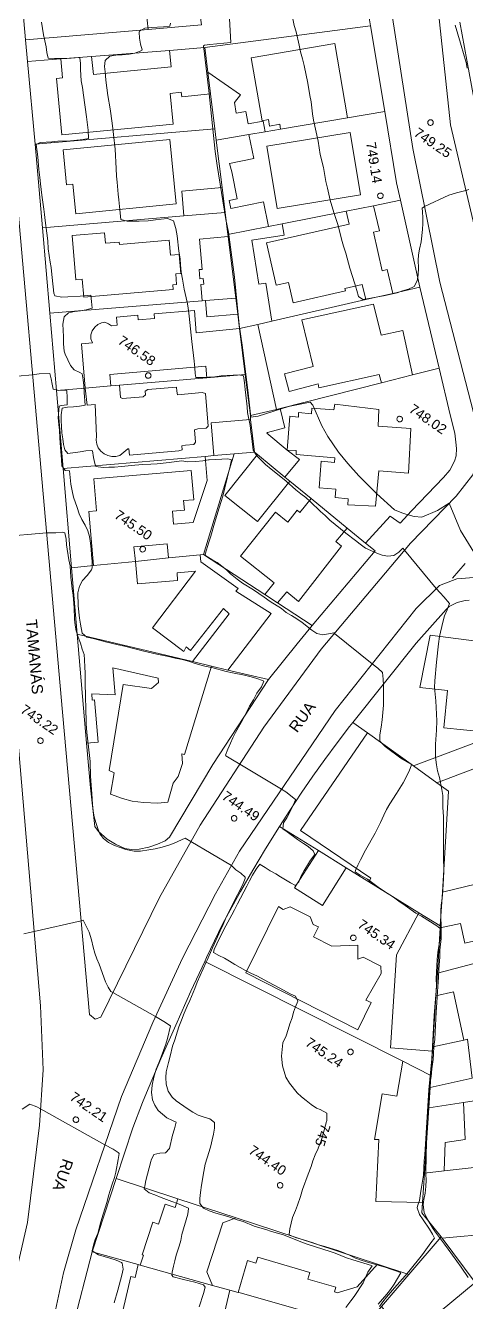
# Model space of a CAD drawing. Header units: metres. Extents: x 322294 to 7190115, y 7390841 to 10157759.
# Drawn here: x 323466.7 to 323545.8, y 7393904.2 to 7394133.5 of the extents above; entities that cross this region are included whole.
import ezdxf
from ezdxf.enums import TextEntityAlignment as Align

# ---------------------------------------------------------------- set-up
doc = ezdxf.new("R2010")
doc.units = ezdxf.units.M
doc.layers.get('0').update_dxf_attribs({"lineweight": 18})
for name, color, linetype, lineweight in [('100_SIST_VIARIO_MEIO_FIO', 1, 'Continuous', 18), ('108_SEP_FIS_CANT_CENT_ILHA', 7, 'Continuous', 18), ('160_P_SIMP_ASF_TOP', 7, 'Continuous', 18), ('206_MURO_E_MURO_ARRIMO', 7, 'Continuous', 18), ('214_PROJ_BEIRAL_EDIF', 10, 'Continuous', 18), ('600_CURVA_MESTRA', 14, 'Continuous', 18), ('602_CURVA_MESTRA_TOP', 24, 'Continuous', 18), ('604_CURVA_INTERM', 7, 'Continuous', 18), ('606_PTO_COTADO', 7, 'Continuous', 18), ('608_PTO_COTADO_INTERVIA', 1, 'Continuous', 18), ('624_SEGM_CURVA_MESTRA', 14, 'Continuous', 18)]:
    doc.layers.add(name, color=color, linetype=linetype, lineweight=lineweight)
doc.styles.add('Style-Arial', font='arial.ttf', dxfattribs={"height": 1.75})

# ---------------------------------------------------------------- blocks, each defined once
blk = doc.blocks.new('SP09')
at = {"color": 0, "linetype": 'Continuous'}
blk.add_lwpolyline([(-0.03, -0.51), (-0.14, -0.49), (-0.24, -0.46), (-0.31, -0.42), (-0.35, -0.39), (-0.42, -0.31), (-0.47, -0.24), (-0.51, -0.15), (-0.52, -0.09), (-0.52, 0.03), (-0.51, 0.11), (-0.48, 0.2), (-0.44, 0.27), (-0.4, 0.33), (-0.32, 0.39), (-0.23, 0.44), (-0.15, 0.48), (-0.1, 0.48), (-0.03, 0.48), (0.08, 0.48), (0.19, 0.44), (0.27, 0.4), (0.35, 0.32), (0.41, 0.23), (0.46, 0.11), (0.48, 0.03), (0.48, -0.03), (0.47, -0.08), (0.44, -0.21), (0.38, -0.3), (0.31, -0.38), (0.23, -0.44), (0.1, -0.49), (0.02, -0.51)], close=True, dxfattribs=at)
blk = doc.blocks.new('SP10')
at = {"color": 0, "linetype": 'Continuous'}
blk.add_lwpolyline([(-0.03, -0.51), (-0.14, -0.49), (-0.24, -0.46), (-0.31, -0.42), (-0.35, -0.39), (-0.42, -0.31), (-0.47, -0.24), (-0.51, -0.15), (-0.52, -0.09), (-0.52, 0.03), (-0.51, 0.11), (-0.48, 0.2), (-0.44, 0.27), (-0.4, 0.33), (-0.32, 0.39), (-0.23, 0.44), (-0.15, 0.48), (-0.1, 0.48), (-0.03, 0.48), (0.08, 0.48), (0.19, 0.44), (0.27, 0.4), (0.35, 0.32), (0.41, 0.23), (0.46, 0.11), (0.48, 0.03), (0.48, -0.03), (0.47, -0.08), (0.44, -0.21), (0.38, -0.3), (0.31, -0.38), (0.23, -0.44), (0.1, -0.49), (0.02, -0.51)], close=True, dxfattribs=at)

msp = doc.modelspace()

# ---------------------------------------------------------------- linework, layer by layer
at = {"layer": '100_SIST_VIARIO_MEIO_FIO'}
for points in [[(323526.304, 7394210.272), (323526.67, 7394195.19), (323527.968, 7394174.716), (323531.469, 7394141.971), (323536.208, 7394111.437), (323541.082, 7394087.447), (323547.98, 7394060.564), (323547.897, 7394055.448), (323546.988, 7394052.824), (323543.976, 7394049.014), (323535.8, 7394040.59), (323519.763, 7394021.544), (323509.465, 7394007.525), (323498.011, 7393989.932), (323490.747, 7393976.945), (323480.22, 7393955.428), (323479.177, 7393955.126), (323478.179, 7393955.906), (323473.348, 7394010.25), (323461.245, 7394146.179)], [(323534.313, 7394204.919), (323534.229, 7394197.515), (323542.966, 7394115.732), (323552.046, 7394077.262), (323552.952, 7394075.481), (323555.242, 7394073.265), (323559.244, 7394070.613), (323562.922, 7394069.833), (323565.92, 7394070.806), (323576.409, 7394077.235), (323588.2, 7394085.692), (323603.311, 7394095.218), (323631.161, 7394110.78), (323633.394, 7394113.295), (323634.462, 7394115.688), (323634.643, 7394116.415), (323628.519, 7394141.965)], [(323460.996, 7393892.362), (323467.067, 7393918.564), (323469.168, 7393936.04), (323469.864, 7393946.006), (323469.348, 7393957.504), (323458.149, 7394089.236)], [(323582.3, 7393946.139), (323578.788, 7393963.397), (323575.678, 7393976.068), (323565.504, 7394007.35), (323557.789, 7394027.771), (323556.712, 7394029.649), (323552.605, 7394033.231), (323550.887, 7394033.919), (323547.977, 7394034.48), (323544.132, 7394034.191), (323540.996, 7394032.979), (323536.796, 7394028.825), (323522.298, 7394010.543), (323505.072, 7393985.273), (323500.776, 7393977.626), (323494.86, 7393966.048), (323489.526, 7393954.486), (323483.891, 7393941.219), (323475.707, 7393917.256), (323473.502, 7393909.563), (323470.278, 7393894.475), (323467.187, 7393876.85), (323463.62, 7393841.909)]]:
    msp.add_lwpolyline(points, dxfattribs=at)
at = {"layer": '108_SEP_FIS_CANT_CENT_ILHA'}
msp.add_lwpolyline([(323545.617, 7394036.904), (323543.328, 7394034.297)], dxfattribs=at)
at = {"layer": '206_MURO_E_MURO_ARRIMO'}
for p, q in [((323466.707, 7394130.945), (323462.498, 7394176.711)), ((323527.888, 7394137.783), (323528.61, 7394133.457)), ((323528.61, 7394133.457), (323531.166, 7394118.126)), ((323544.629, 7394134.127), (323547.151, 7394120.477)), ((323467.062, 7394127.079), (323466.707, 7394130.945)), ((323468.402, 7394112.225), (323467.062, 7394127.079)), ((323531.166, 7394118.126), (323533.308, 7394105.278)), ((323469.758, 7394097.196), (323468.402, 7394112.225)), ((323533.308, 7394105.278), (323534.007, 7394102.147)), ((323534.007, 7394102.147), (323537.496, 7394086.536)), ((323471.051, 7394081.898), (323469.758, 7394097.196)), ((323537.496, 7394086.536), (323540.939, 7394072.002)), ((323472.228, 7394067.974), (323471.051, 7394081.898)), ((323540.939, 7394072.002), (323542.918, 7394063.653)), ((323473.428, 7394053.978), (323472.228, 7394067.974)), ((323542.918, 7394063.653), (323543.764, 7394060.306)), ((323543.764, 7394060.306), (323543.915, 7394058.732)), ((323543.915, 7394058.732), (323544.06, 7394057.577)), ((323544.06, 7394057.577), (323543.976, 7394056.283)), ((323543.709, 7394055.308), (323542.856, 7394053.69)), ((323543.976, 7394056.283), (323543.709, 7394055.308)), ((323474.957, 7394036.151), (323473.428, 7394053.978)), ((323541.752, 7394052.359), (323536.001, 7394046.379)), ((323542.856, 7394053.69), (323541.752, 7394052.359)), ((323532.162, 7394045.431), (323527.706, 7394040.602)), ((323533.94, 7394044.158), (323532.162, 7394045.431)), ((323536.001, 7394046.379), (323533.94, 7394044.158)), ((323529.446, 7394039.213), (323518.165, 7394025.779)), ((323527.706, 7394040.602), (323529.446, 7394039.213)), ((323475.978, 7394024.247), (323474.957, 7394036.151)), ((323543.467, 7394029.563), (323542.743, 7394029.179)), ((323544.201, 7394029.909), (323543.467, 7394029.563)), ((323544.903, 7394030.117), (323544.201, 7394029.909)), ((323545.625, 7394030.252), (323544.903, 7394030.117)), ((323546.359, 7394030.313), (323545.625, 7394030.252)), ((323542.206, 7394028.686), (323536.789, 7394022.595)), ((323542.743, 7394029.179), (323542.206, 7394028.686)), ((323518.165, 7394025.779), (323515.425, 7394022.516)), ((323515.425, 7394022.516), (323510.278, 7394016.067)), ((323536.789, 7394022.595), (323525.438, 7394008.379)), ((323510.278, 7394016.067), (323500.325, 7394000.854)), ((323524.867, 7394007.664), (323522.627, 7394004.715)), ((323525.438, 7394008.379), (323524.867, 7394007.664)), ((323478.347, 7393996.617), (323477.658, 7394004.651)), ((323522.627, 7394004.715), (323520.433, 7394001.728)), ((323500.325, 7394000.854), (323492.504, 7393987.791)), ((323520.433, 7394001.728), (323518.285, 7393998.708)), ((323518.285, 7393998.708), (323516.184, 7393995.654)), ((323479.136, 7393989.725), (323478.347, 7393996.617)), ((323516.184, 7393995.654), (323514.132, 7393992.569)), ((323514.132, 7393992.569), (323512.285, 7393989.696)), ((323479.794, 7393988.774), (323479.136, 7393989.725)), ((323481.331, 7393987.449), (323479.794, 7393988.774)), ((323512.285, 7393989.696), (323509.789, 7393985.676)), ((323482.862, 7393986.497), (323481.331, 7393987.449)), ((323484.515, 7393985.748), (323482.862, 7393986.497)), ((323485.646, 7393985.58), (323484.515, 7393985.748)), ((323488.822, 7393985.984), (323487.06, 7393985.612)), ((323490.379, 7393986.525), (323488.822, 7393985.984)), ((323491.739, 7393987.147), (323490.379, 7393986.525)), ((323492.504, 7393987.791), (323491.739, 7393987.147)), ((323487.06, 7393985.612), (323485.646, 7393985.58)), ((323509.789, 7393985.676), (323507.508, 7393981.861)), ((323507.508, 7393981.861), (323505.286, 7393978.009)), ((323505.286, 7393978.009), (323503.124, 7393974.122)), ((323502.069, 7393972.165), (323499.193, 7393966.145)), ((323503.124, 7393974.122), (323502.069, 7393972.165)), ((323498.886, 7393965.483), (323496.385, 7393960.098)), ((323499.193, 7393966.145), (323498.886, 7393965.483)), ((323496.385, 7393960.098), (323493.648, 7393954.031)), ((323493.648, 7393954.031), (323490.986, 7393947.954)), ((323490.986, 7393947.954), (323488.403, 7393941.874)), ((323487.673, 7393940.123), (323485.971, 7393935.608)), ((323488.403, 7393941.874), (323487.673, 7393940.123)), ((323485.971, 7393935.608), (323482.972, 7393926.46)), ((323482.972, 7393926.46), (323478.662, 7393913.311)), ((323478.662, 7393913.311), (323475.145, 7393899.67))]:
    msp.add_line(p, q, dxfattribs=at)
for points in [[(323466.707, 7394130.945), (323488.692, 7394132.833)], [(323498.856, 7394129.574), (323528.61, 7394133.457)], [(323492.525, 7394129.077), (323478.549, 7394127.981)], [(323472.999, 7394127.545), (323467.062, 7394127.079)], [(323531.166, 7394118.126), (323524.466, 7394116.978)], [(323500.668, 7394114.967), (323468.402, 7394112.225)], [(323512.483, 7394114.926), (323509.691, 7394114.447)], [(323534.007, 7394102.147), (323529.175, 7394101.186)], [(323469.758, 7394097.196), (323495.133, 7394099.358)], [(323524.268, 7394100.21), (323512.784, 7394097.925)], [(323537.496, 7394086.536), (323532.624, 7394085.419)], [(323471.051, 7394081.898), (323498.382, 7394084.099)], [(323527.77, 7394084.307), (323510.888, 7394080.437)], [(323540.939, 7394072.002), (323536.184, 7394070.795)], [(323477.42, 7394068.417), (323472.228, 7394067.974)], [(323499.254, 7394070.278), (323483.576, 7394068.942)], [(323530.599, 7394069.377), (323512.376, 7394064.751)], [(323473.428, 7394053.978), (323498.953, 7394056.164)], [(323514.143, 7394051.714), (323517.95, 7394048.596)], [(323524.451, 7394043.269), (323527.706, 7394040.602)], [(323498.651, 7394038.553), (323509.671, 7394031.34)], [(323478.891, 7394036.549), (323474.957, 7394036.151)], [(323511.902, 7394029.879), (323518.165, 7394025.779)], [(323503.02, 7394017.798), (323510.278, 7394016.067)], [(323528.072, 7394006.489), (323525.438, 7394008.379)], [(323512.285, 7393989.696), (323519.274, 7393985.372)], [(323524.253, 7393982.292), (323528.313, 7393979.779)], [(323541.523, 7393977.9), (323555.587, 7393981.304)], [(323534.426, 7393947.531), (323498.886, 7393965.483)], [(323578.559, 7393945.34), (323545.289, 7393940.125)], [(323494.055, 7393922.825), (323482.972, 7393926.46)], [(323529.85, 7393911.083), (323504.497, 7393919.4)], [(323478.662, 7393913.311), (323486.892, 7393911.02)], [(323503.37, 7393906.432), (323504.839, 7393906.024)]]:
    msp.add_lwpolyline(points, dxfattribs=at)
at = {"layer": '214_PROJ_BEIRAL_EDIF'}
for points in [[(323488.692, 7394132.833), (323498.253, 7394133.655), (323497.706, 7394137.899), (323496.851, 7394144.525), (323491.867, 7394144.042), (323492.156, 7394141.065), (323491.343, 7394140.987), (323491.729, 7394137.006), (323489.451, 7394136.785), (323487.915, 7394152.625), (323477.078, 7394151.574), (323477.657, 7394145.599), (323474.412, 7394145.284), (323474.706, 7394142.247), (323474.219, 7394142.199), (323474.929, 7394134.888), (323488.366, 7394136.191)], [(323512.483, 7394114.926), (323524.466, 7394116.978), (323522.188, 7394130.283), (323507.216, 7394127.718), (323509.146, 7394116.447), (323510.281, 7394116.641), (323510.48, 7394115.476), (323512.335, 7394115.793)], [(323499.887, 7394121.257), (323499.4, 7394125.189), (323498.856, 7394129.574), (323492.525, 7394129.077), (323492.812, 7394126.118), (323478.861, 7394124.764), (323478.549, 7394127.981), (323472.999, 7394127.545), (323473.331, 7394124.12), (323472.226, 7394124.013), (323473.208, 7394113.888), (323493.201, 7394115.828), (323492.665, 7394121.355), (323494.652, 7394121.548), (323494.728, 7394120.757)], [(323499.887, 7394121.257), (323499.4, 7394125.189), (323505.263, 7394121.09), (323504.205, 7394119.691), (323504.525, 7394117.82), (323506.255, 7394118.116), (323506.639, 7394115.873), (323509.367, 7394116.34), (323509.691, 7394114.447), (323506.803, 7394113.953), (323500.919, 7394112.945), (323500.668, 7394114.967)], [(323524.985, 7394114.347), (323526.851, 7394103.149), (323511.853, 7394100.649), (323509.987, 7394111.847)], [(323492.581, 7394113.091), (323473.417, 7394111.231), (323474.028, 7394104.928), (323475.187, 7394105.04), (323475.701, 7394099.745), (323493.706, 7394101.492)], [(323500.919, 7394112.945), (323506.803, 7394113.953), (323507.66, 7394109.646), (323503.293, 7394108.777), (323503.74, 7394107.239), (323504.7, 7394102.416), (323503.228, 7394102.123), (323503.515, 7394100.68), (323509.422, 7394101.855), (323510.302, 7394097.431), (323503.023, 7394095.983), (323502.526, 7394099.988), (323501.975, 7394104.431)], [(323495.133, 7394099.358), (323502.526, 7394099.988), (323501.975, 7394104.431), (323494.751, 7394103.81)], [(323527.77, 7394084.307), (323532.624, 7394085.419), (323531.639, 7394089.718), (323530.729, 7394089.509), (323529.144, 7394096.424), (323530.21, 7394096.668), (323529.175, 7394101.186), (323524.268, 7394100.21), (323524.801, 7394097.885), (323509.958, 7394094.482), (323511.695, 7394086.904), (323513.872, 7394087.403), (323514.708, 7394083.758), (323524.107, 7394085.913), (323524.015, 7394086.315), (323527.145, 7394087.032)], [(323492.489, 7394094.963), (323492.715, 7394092.305), (323494.28, 7394092.438), (323494.573, 7394089), (323493.645, 7394088.921), (323493.805, 7394087.037), (323493.129, 7394086.98), (323493.202, 7394086.131), (323477.14, 7394084.762), (323476.867, 7394087.971), (323475.718, 7394087.873), (323475.041, 7394095.817), (323480.869, 7394096.314), (323481.03, 7394094.424), (323483.491, 7394094.634), (323483.528, 7394094.199)], [(323503.023, 7394095.983), (323510.302, 7394097.431), (323512.784, 7394097.925), (323513.103, 7394095.899), (323507.305, 7394094.987), (323508.547, 7394087.087), (323509.81, 7394087.286), (323510.888, 7394080.437), (323508.413, 7394079.869), (323505.116, 7394079.113), (323504.798, 7394081.676), (323504.437, 7394084.587), (323503.066, 7394095.635)], [(323499.012, 7394084.15), (323498.382, 7394084.099), (323498.132, 7394087.03), (323498.679, 7394087.077), (323498.593, 7394088.078), (323497.986, 7394088.026), (323497.844, 7394089.694), (323498.405, 7394089.741), (323497.94, 7394095.199), (323503.066, 7394095.635), (323504.437, 7394084.587)], [(323504.437, 7394084.587), (323504.798, 7394081.676), (323499.263, 7394081.205), (323499.012, 7394084.15)], [(323499.254, 7394070.278), (323499.079, 7394072.334), (323481.831, 7394070.864), (323482.006, 7394068.808), (323477.42, 7394068.417), (323476.74, 7394076.402), (323478.727, 7394076.57), (323478.424, 7394077.246), (323478.406, 7394077.991), (323478.674, 7394078.679), (323479.108, 7394079.389), (323479.649, 7394079.875), (323480.305, 7394080.174), (323480.903, 7394080.26), (323481.576, 7394079.993), (323482.149, 7394079.627), (323483.12, 7394079.71), (323482.995, 7394081.174), (323486.848, 7394081.502), (323486.92, 7394080.659), (323489.853, 7394080.909), (323489.783, 7394081.733), (323496.996, 7394082.348), (323497.338, 7394078.335), (323505.116, 7394079.113), (323506.109, 7394070.862)], [(323530.599, 7394069.377), (323536.184, 7394070.795), (323534.402, 7394078.767), (323530.535, 7394077.905), (323529.18, 7394083.502), (323516.285, 7394080.664), (323518.308, 7394072.319), (323513.204, 7394070.987), (323514.006, 7394067.788), (323519.248, 7394069.195), (323519.319, 7394068.502), (323530.165, 7394070.896)], [(323508.413, 7394079.869), (323511.722, 7394064.585), (323507.083, 7394063.518), (323506.109, 7394070.862), (323505.116, 7394079.113)], [(323483.576, 7394068.942), (323482.006, 7394068.808), (323477.42, 7394068.417), (323477.778, 7394065.342), (323479.168, 7394065.503), (323479.453, 7394059.796), (323479.366, 7394059.076), (323479.468, 7394058.354), (323479.754, 7394057.678), (323480.203, 7394057.094), (323480.786, 7394056.64), (323481.459, 7394056.333), (323482.179, 7394056.161), (323482.918, 7394056.149), (323483.642, 7394056.299), (323485.07, 7394057.536), (323485.226, 7394057.536), (323485.325, 7394056.393), (323494.186, 7394057.148), (323494.802, 7394057.314), (323494.739, 7394058.051), (323495.413, 7394058.166), (323496.885, 7394058.291), (323497.203, 7394058.707), (323497.014, 7394060.923), (323497.632, 7394061.083), (323499.099, 7394061.208), (323499.475, 7394061.573), (323498.972, 7394067.48), (323498.402, 7394067.616), (323493.97, 7394067.239), (323493.84, 7394067.89), (323493.777, 7394068.62), (323488.625, 7394068.19), (323488.174, 7394067.897), (323488.234, 7394067.192), (323487.811, 7394066.876), (323484.118, 7394066.561), (323483.762, 7394066.76)], [(323513.678, 7394057.287), (323509.991, 7394060.303), (323510.107, 7394060.445), (323513.228, 7394061.286), (323512.376, 7394064.751), (323511.722, 7394064.585), (323507.083, 7394063.518), (323507.083, 7394062.775), (323507.788, 7394056.921), (323508.316, 7394056.488), (323513.265, 7394052.434), (323515.858, 7394055.604)], [(323513.678, 7394057.287), (323514.123, 7394063.392), (323515.666, 7394063.201), (323515.663, 7394064.044), (323518.038, 7394063.818), (323518.06, 7394064.828), (323522.052, 7394064.539), (323522.229, 7394065.567), (323530.139, 7394064.609), (323529.974, 7394061.593), (323535.888, 7394061.14), (323535.468, 7394053.124), (323530.136, 7394053.582), (323529.494, 7394047.198), (323524.565, 7394047.47), (323524.586, 7394048.521), (323522.304, 7394048.757), (323522.411, 7394050.273), (323519.378, 7394050.504), (323519.756, 7394055.298), (323522.152, 7394055.044), (323522.245, 7394055.93), (323515.277, 7394056.502), (323515.251, 7394057.208)], [(323500.498, 7394056.296), (323499.997, 7394062.171), (323507.083, 7394062.775), (323507.788, 7394056.921), (323504.169, 7394056.611)], [(323500.498, 7394056.296), (323498.953, 7394056.164), (323499.325, 7394051.804), (323496.771, 7394044.289), (323493.277, 7394043.991), (323493.079, 7394046.316), (323495.221, 7394046.498), (323495.073, 7394048.234), (323496.881, 7394048.388), (323496.435, 7394053.625), (323478.935, 7394052.134), (323479.423, 7394046.406), (323478.061, 7394046.29), (323478.891, 7394036.549), (323486.434, 7394037.314), (323486.129, 7394039.934), (323492.135, 7394040.446), (323492.351, 7394037.915), (323498.027, 7394038.49), (323498.651, 7394038.553), (323504.169, 7394056.611)], [(323508.316, 7394056.488), (323513.265, 7394052.434), (323514.143, 7394051.714), (323508.353, 7394044.464), (323502.467, 7394049.165)], [(323511.902, 7394029.879), (323509.671, 7394031.34), (323511.339, 7394033.429), (323505.277, 7394038.271), (323511.56, 7394046.138), (323513.776, 7394044.368), (323515.465, 7394046.482), (323515.952, 7394046.094), (323517.95, 7394048.596), (323524.451, 7394043.269), (323522.425, 7394040.856), (323523.399, 7394040.039), (323515.708, 7394030.074), (323513.572, 7394031.868)], [(323498.027, 7394038.49), (323492.351, 7394037.915), (323486.434, 7394037.314), (323486.777, 7394033.285), (323493.997, 7394033.9), (323493.882, 7394035.25), (323497.23, 7394035.535), (323489.478, 7394025.367), (323495.118, 7394021.123), (323495.507, 7394021.949), (323496.326, 7394021.311), (323502.229, 7394028.874), (323503.215, 7394027.885), (323496.675, 7394019.311), (323500.053, 7394018.506), (323503.02, 7394017.798), (323510.791, 7394027.97), (323504.435, 7394031.959), (323504.84, 7394032.429), (323498.135, 7394037.214)], [(323500.053, 7394018.506), (323496.675, 7394019.311), (323475.978, 7394024.247), (323477.658, 7394004.651), (323479.701, 7394004.826), (323479.048, 7394012.445), (323478.667, 7394012.412), (323478.572, 7394013.528), (323482.781, 7394013.358), (323482.369, 7394018.167), (323490.496, 7394016.324), (323490.564, 7394015.537), (323489.294, 7394014.463), (323484.215, 7394015.181), (323481.672, 7393999.754), (323482.608, 7393999.317), (323481.943, 7393995.489), (323484.069, 7393994.743), (323485.826, 7393994.24), (323487.873, 7393994.01), (323490.422, 7393993.883), (323492.212, 7393994.037), (323493.195, 7393997.492), (323494.106, 7393998.696), (323494.872, 7394001.016), (323494.722, 7394002.771), (323495.224, 7394002.656)], [(323552.742, 7394020.906), (323551.568, 7394010.966), (323552.862, 7394010.935), (323552.355, 7394006.311), (323541.768, 7394007.408), (323542.459, 7394014.121), (323537.452, 7394014.633), (323539.326, 7394024.084), (323549.012, 7394022.786), (323548.621, 7394021.415)], [(323536.327, 7394000.563), (323550.521, 7394005.931), (323550.767, 7394005.281), (323560.556, 7394008.984), (323561.788, 7394005.616), (323540.503, 7393997.566)], [(323537.295, 7393974.222), (323528.313, 7393979.779), (323528.677, 7393980.409), (323516.049, 7393988.982), (323528.072, 7394006.489), (323536.327, 7394000.563), (323540.503, 7393997.566), (323542.635, 7393996.036), (323541.523, 7393977.9), (323541.151, 7393971.836)], [(323524.253, 7393982.292), (323519.274, 7393985.372), (323515.001, 7393978.662), (323520.026, 7393975.538)], [(323526.344, 7393968.373), (323521.661, 7393968.213), (323518.384, 7393969.854), (323519.288, 7393971.67), (323518.324, 7393972.079), (323517.791, 7393973.486), (323514.224, 7393975.253), (323512.939, 7393974.768), (323512.113, 7393975.327), (323506.208, 7393963.447), (323526.319, 7393953.197), (323528.716, 7393958.116), (323527.809, 7393958.536), (323530.563, 7393963.292), (323530.48, 7393964.628), (323527.273, 7393966.235), (323526.356, 7393965.888)], [(323541.151, 7393971.836), (323541.132, 7393971.516), (323540.631, 7393963.35), (323540.371, 7393959.291), (323539.785, 7393950.137), (323539.734, 7393949.351), (323532.22, 7393949.963), (323533.284, 7393966.636), (323537.295, 7393974.222)], [(323549.258, 7393965.627), (323540.631, 7393963.35), (323541.132, 7393971.516), (323544.782, 7393972.307), (323545.551, 7393968.755), (323548.445, 7393969.382)], [(323540.371, 7393959.291), (323539.785, 7393950.137), (323545.398, 7393951.353), (323543.53, 7393959.976)], [(323539.734, 7393949.351), (323539.785, 7393950.137), (323545.398, 7393951.353), (323546.049, 7393951.494), (323546.853, 7393944.476), (323539.312, 7393942.842), (323539.451, 7393944.992)], [(323537.969, 7393922.17), (323529.59, 7393922.383), (323530.122, 7393933.494), (323529.365, 7393933.51), (323530.696, 7393941.681), (323533.368, 7393941.252), (323534.426, 7393947.531), (323539.451, 7393944.992), (323539.312, 7393942.842), (323539.072, 7393939.151), (323538.312, 7393927.446)], [(323545.289, 7393940.125), (323545.644, 7393933.502), (323542.044, 7393932.938), (323541.825, 7393927.853), (323538.312, 7393927.446), (323539.072, 7393939.151)], [(323537.969, 7393922.17), (323538.312, 7393927.446), (323541.825, 7393927.853), (323549.368, 7393928.727), (323549.838, 7393924.671), (323549.491, 7393924.631), (323550.045, 7393919.852), (323550.353, 7393919.888), (323550.736, 7393916.585), (323541.463, 7393915.77), (323541.293, 7393915.998), (323537.848, 7393920.314)], [(323500.269, 7393907.296), (323487.285, 7393910.91), (323487.871, 7393912.697), (323487.599, 7393912.786), (323489.517, 7393918.633), (323490.57, 7393918.288), (323491.744, 7393921.869), (323493.547, 7393921.278), (323494.055, 7393922.825), (323504.497, 7393919.4), (323502.099, 7393918.515), (323499.225, 7393909.752)], [(323541.463, 7393915.77), (323547.397, 7393907.797), (323535.189, 7393897.666), (323530.62, 7393903.471), (323535.521, 7393909.223), (323541.293, 7393915.998)], [(323527.33, 7393899.61), (323530.62, 7393903.471), (323535.521, 7393909.223), (323529.85, 7393911.083), (323526.209, 7393907.049), (323522.618, 7393905.98), (323522.148, 7393906.118), (323522.389, 7393906.941), (323517.394, 7393908.4), (323517.752, 7393909.627), (323508.374, 7393912.367), (323508.059, 7393911.29), (323506.51, 7393911.743), (323504.839, 7393906.024), (323505.194, 7393905.925), (323519.683, 7393901.792)], [(323519.683, 7393901.792), (323527.33, 7393899.61), (323520.127, 7393891.277), (323518.188, 7393889.02), (323496.886, 7393893.843), (323497.354, 7393895.839), (323483.287, 7393899.136), (323485.577, 7393908.908), (323486.354, 7393908.726), (323486.892, 7393911.02), (323487.285, 7393910.91), (323500.269, 7393907.296), (323503.37, 7393906.432), (323500.801, 7393895.47), (323510.078, 7393893.296), (323510.375, 7393894.565), (323509.811, 7393894.697), (323511.22, 7393900.711), (323513.868, 7393900.091), (323513.106, 7393896.84), (323517.692, 7393895.765)]]:
    msp.add_lwpolyline(points, close=True, dxfattribs=at)
at = {"layer": '600_CURVA_MESTRA'}
for points, elevation in [([(323543.842, 7394133.584), (323544.773, 7394130.348), (323545.451, 7394128.097), (323545.802, 7394126.884), (323545.998, 7394125.872)], 750), ([(323520.726, 7393936.727), (323520.753, 7393936.826), (323520.79, 7393938.215), (323519.56, 7393938.883), (323518.898, 7393939.13), (323517.953, 7393939.783), (323517.098, 7393940.483), (323516.229, 7393941.137), (323515.432, 7393941.84), (323514.104, 7393943.631), (323513.441, 7393944.706), (323513.099, 7393945.671), (323512.811, 7393946.72), (323512.659, 7393948.473), (323512.733, 7393949.665), (323512.872, 7393950.825), (323513.493, 7393952.123), (323513.853, 7393953.23), (323514.154, 7393954.262), (323514.528, 7393955.334), (323514.807, 7393956.345), (323515.152, 7393957.328), (323515.56, 7393958.313), (323515.129, 7393959.204), (323514.168, 7393959.67), (323512.332, 7393960.675), (323510.318, 7393961.754), (323508.201, 7393962.86), (323507.273, 7393963.284), (323506.175, 7393963.852), (323504.287, 7393964.935), (323503.277, 7393965.488), (323502.381, 7393966.022), (323501.363, 7393966.559), (323500.459, 7393967.073), (323500.565, 7393967.609), (323501.496, 7393969.642), (323502.651, 7393971.841), (323503.724, 7393973.818), (323504.211, 7393974.76), (323504.722, 7393975.797), (323505.299, 7393976.816), (323505.867, 7393977.958), (323506.439, 7393978.981), (323506.88, 7393979.934), (323507.445, 7393980.955), (323508.077, 7393982.01), (323508.741, 7393982.904), (323508.818, 7393982.897), (323509.72, 7393982.334), (323510.579, 7393981.756), (323511.607, 7393981.194), (323512.457, 7393980.643), (323513.348, 7393980.147), (323514.235, 7393979.554), (323515.182, 7393979.108), (323515.73, 7393979.77), (323516.136, 7393980.705), (323516.713, 7393981.778), (323517.305, 7393982.769), (323517.87, 7393983.629), (323518.626, 7393984.639), (323518.315, 7393985.339), (323517.407, 7393986.093), (323516.57, 7393986.662), (323515.489, 7393987.358), (323513.634, 7393988.715), (323512.894, 7393989.295), (323513.018, 7393990.341), (323513.576, 7393991.257), (323514.642, 7393993.246), (323515.146, 7393994.51), (323515.141, 7393994.56), (323513.42, 7393995.94), (323512.638, 7393996.372), (323505.145, 7394000.891), (323503.851, 7394001.676), (323502.646, 7394002.362), (323502.592, 7394002.492), (323502.983, 7394003.581), (323503.459, 7394004.691), (323503.882, 7394005.607), (323504.372, 7394006.548), (323505.383, 7394008.391), (323505.887, 7394009.277), (323506.895, 7394011.285), (323507.641, 7394012.441), (323508.211, 7394013.625), (323509.069, 7394014.781), (323509.48, 7394015.814), (323509.207, 7394015.944), (323508.192, 7394016.302), (323507.199, 7394016.567), (323505.998, 7394016.847), (323503.835, 7394017.294), (323502.708, 7394017.547), (323500.111, 7394018.224), (323499.09, 7394018.457), (323497.956, 7394018.737), (323496.976, 7394019.016), (323495.971, 7394019.359), (323494.779, 7394019.672), (323493.533, 7394019.923), (323492.338, 7394020.198), (323490.233, 7394020.636), (323487.895, 7394021.161), (323484.427, 7394022.061), (323483.287, 7394022.298), (323481.049, 7394022.83), (323479.949, 7394023.156), (323478.851, 7394023.45), (323477.69, 7394023.701), (323476.849, 7394024.411), (323476.541, 7394026.061), (323476.399, 7394027.085), (323476.158, 7394029.304), (323476.096, 7394031.68), (323476.358, 7394032.874), (323476.891, 7394033.879), (323477.737, 7394034.743), (323478.506, 7394035.763), (323478.636, 7394036.165), (323478.627, 7394037.318), (323478.553, 7394038.447), (323478.455, 7394039.519), (323478.336, 7394040.595), (323478.168, 7394041.755), (323477.869, 7394042.814), (323477.401, 7394043.824), (323476.813, 7394044.817), (323476.341, 7394045.85), (323475.927, 7394046.956), (323475.315, 7394048.823), (323475.051, 7394049.995), (323474.846, 7394051.165), (323474.686, 7394052.354), (323474.571, 7394053.581), (323473.793, 7394053.603), (323473.22, 7394054.438), (323473.16, 7394055.585), (323472.965, 7394057.799), (323472.842, 7394059.463), (323472.779, 7394060.877), (323472.687, 7394061.909), (323472.54, 7394063.076), (323472.713, 7394065.175), (323473.099, 7394065.325), (323474.165, 7394065.415), (323474.19, 7394066.7), (323474.099, 7394067.976), (323473.771, 7394068.028), (323472.684, 7394067.991), (323471.667, 7394068.22), (323471.466, 7394069.105), (323471.3, 7394070.111), (323471.034, 7394071.054), (323469.113, 7394070.972), (323467.958, 7394070.793), (323459.778, 7394070.082)], 745), ([(323530.018, 7393903.934), (323531.577, 7393905.727), (323532.226, 7393906.546), (323532.844, 7393907.511), (323533.457, 7393908.536), (323534.07, 7393909.515), (323533.499, 7393909.785), (323532.458, 7393910.162), (323531.223, 7393910.554), (323530.196, 7393910.857), (323527.927, 7393911.498), (323526.932, 7393911.819), (323525.951, 7393912.186), (323524.861, 7393912.694), (323523.712, 7393913.201), (323522.769, 7393913.542), (323520.396, 7393914.257), (323519.303, 7393914.59), (323518.119, 7393915.01), (323516.744, 7393915.405), (323515.168, 7393915.905), (323514.035, 7393916.359), (323514.01, 7393916.419), (323514.108, 7393917.443), (323514.354, 7393918.49), (323514.636, 7393919.47), (323515.141, 7393920.719), (323515.488, 7393921.674), (323516.037, 7393923.271), (323516.395, 7393924.533), (323517.401, 7393927.248), (323517.953, 7393928.656), (323518.255, 7393929.678), (323518.67, 7393930.75), (323519.196, 7393931.877)], 745)]:
    msp.add_lwpolyline(points, dxfattribs=dict(at, elevation=elevation))
at = {"layer": '604_CURVA_INTERM', "flags": 128}
for points, elevation in [([(323530.21, 7393903.471), (323530.804, 7393904.33), (323531.481, 7393905.181), (323532.202, 7393906.03), (323532.945, 7393906.827), (323534.841, 7393908.98), (323535.476, 7393909.802), (323537.965, 7393912.865), (323539.456, 7393914.957), (323540.103, 7393915.775), (323539.749, 7393916.5), (323539.21, 7393917.36), (323538.08, 7393919.081), (323537.441, 7393920.03), (323537.007, 7393921.197), (323537.074, 7393921.512), (323537.405, 7393922.544), (323537.624, 7393923.77), (323537.781, 7393924.913), (323538.148, 7393927.06), (323538.278, 7393929.652), (323538.39, 7393930.718), (323539.099, 7393942.38), (323539.622, 7393947.955), (323540.06, 7393955.776), (323540.228, 7393958.011), (323540.423, 7393960.186), (323540.449, 7393961.244), (323540.423, 7393962.276), (323540.53, 7393964.753), (323540.597, 7393965.786), (323540.734, 7393967.098), (323540.895, 7393968.233), (323541.068, 7393969.227), (323541.228, 7393970.373), (323541.11, 7393971.367), (323540.517, 7393971.858), (323537.757, 7393973.566), (323536.763, 7393974.159), (323534.813, 7393975.525), (323533.698, 7393976.308), (323532.769, 7393977.032), (323530.937, 7393978.129), (323529.982, 7393978.775), (323528.075, 7393980.214), (323526.766, 7393980.973), (323525.837, 7393981.555), (323525.91, 7393981.811), (323526.33, 7393982.776), (323526.808, 7393983.698), (323527.742, 7393985.425), (323529.482, 7393988.502), (323530.395, 7393990.407), (323530.995, 7393991.717), (323531.514, 7393992.724), (323532.112, 7393993.752), (323533.296, 7393995.623), (323533.912, 7393996.568), (323534.47, 7393997.518), (323535.567, 7393999.66), (323535.995, 7394000.785), (323535.917, 7394000.912), (323534.081, 7394001.995), (323531.266, 7394004.058), (323530.362, 7394004.934), (323530.309, 7394005.061), (323530.295, 7394006.15), (323530.521, 7394007.51), (323530.711, 7394008.835), (323530.823, 7394010.148), (323530.955, 7394011.46), (323530.97, 7394012.646), (323530.947, 7394013.92), (323530.963, 7394015.003), (323530.865, 7394016.184), (323530.8, 7394017.324), (323529.927, 7394018.134), (323528.915, 7394018.887), (323522.149, 7394024.377), (323522.05, 7394024.456), (323521.104, 7394024.269), (323520.036, 7394024.1), (323518.969, 7394024.339), (323518.087, 7394024.966), (323516.326, 7394026.303), (323515.386, 7394026.965), (323514.453, 7394027.577), (323513.505, 7394028.114), (323512.614, 7394028.818), (323510.615, 7394030.084), (323509.523, 7394030.883), (323508.551, 7394031.516), (323507.612, 7394032.169), (323505.643, 7394033.417), (323504.652, 7394034.118), (323503.496, 7394035.08), (323502.748, 7394035.795), (323501.931, 7394036.476), (323501.102, 7394037.118), (323500.115, 7394037.659), (323499.052, 7394038.305), (323498.923, 7394038.6), (323499.575, 7394040.741), (323499.945, 7394041.863), (323500.584, 7394044.187), (323501.472, 7394046.895), (323502.084, 7394049.003), (323502.866, 7394052.246), (323503.423, 7394054.394), (323503.647, 7394055.553), (323502.983, 7394055.749), (323500.839, 7394055.575), (323499.657, 7394055.557), (323499.52, 7394055.542), (323498.496, 7394055.342), (323497.275, 7394055.227), (323495.817, 7394055.206), (323494.776, 7394055.351), (323493.775, 7394055.259), (323492.495, 7394055.075), (323490.327, 7394054.847), (323489.196, 7394054.744), (323487.774, 7394054.686), (323486.31, 7394054.599), (323483.925, 7394054.318), (323482.634, 7394054.242), (323481.616, 7394054.231), (323480.606, 7394054.183), (323479.331, 7394054.37), (323479.131, 7394054.893), (323478.893, 7394055.939), (323478.717, 7394057.175), (323478.539, 7394057.235), (323477.51, 7394057.16), (323476.491, 7394057.006), (323474.259, 7394056.705), (323473.76, 7394057.339), (323473.513, 7394058.317), (323473.387, 7394059.321), (323473.209, 7394060.387), (323473.134, 7394061.543), (323473.108, 7394062.592), (323473.062, 7394063.631), (323473.248, 7394064.802), (323474.194, 7394065.02), (323475.283, 7394065.072), (323476.361, 7394065.168), (323477.384, 7394065.348), (323477.225, 7394067.629), (323477.136, 7394068.901), (323477.021, 7394069.932), (323476.834, 7394071), (323476.445, 7394071.239), (323475.436, 7394071.718), (323474.748, 7394072.467), (323473.774, 7394074.494), (323473.638, 7394075.042), (323473.521, 7394076.382), (323473.505, 7394077.644), (323473.439, 7394078.807), (323473.408, 7394079.9), (323473.607, 7394081.229), (323474.398, 7394081.92), (323475.464, 7394082.178), (323476.527, 7394082.299), (323477.594, 7394082.45), (323478.655, 7394082.765), (323478.538, 7394083.953), (323478.402, 7394085.088), (323476.5, 7394084.928), (323474.306, 7394084.792), (323473.196, 7394084.749), (323471.957, 7394084.992), (323471.755, 7394085.465), (323471.654, 7394086.594), (323471.385, 7394088.82), (323471.274, 7394090.074), (323471.089, 7394091.06), (323470.772, 7394093.439), (323470.671, 7394094.847), (323470.484, 7394096.222), (323470.207, 7394098.526), (323470.062, 7394099.576), (323469.959, 7394100.575), (323469.595, 7394103.081), (323469.344, 7394105.086), (323469.25, 7394106.236), (323469.088, 7394107.663), (323468.908, 7394109.959), (323468.613, 7394112.154), (323469.331, 7394112.518), (323471.432, 7394112.647), (323472.464, 7394112.744), (323474.734, 7394112.843), (323475.874, 7394112.933), (323477.013, 7394113.067), (323478.002, 7394113.261), (323477.917, 7394114.717), (323477.622, 7394117.116), (323477.079, 7394121.041), (323476.891, 7394122.422), (323476.702, 7394123.62), (323476.543, 7394125.637), (323476.529, 7394126.724), (323476.446, 7394127.764), (323476.357, 7394127.784), (323474.087, 7394127.638), (323471.865, 7394127.631), (323470.771, 7394127.656), (323470.538, 7394128.699), (323470.396, 7394129.699), (323469.932, 7394131.862), (323469.546, 7394134.155)], 746), ([(323546.183, 7393908.704), (323544.925, 7393910.564), (323542.557, 7393913.794), (323541.875, 7393914.664), (323540.464, 7393916.588), (323539.897, 7393917.441), (323539.333, 7393918.34), (323538.821, 7393919.22), (323538.237, 7393920.371), (323538.06, 7393921.754), (323538.207, 7393922.701), (323538.44, 7393923.856), (323538.56, 7393925.037), (323538.624, 7393926.155), (323538.542, 7393927.242), (323538.549, 7393928.253), (323538.588, 7393929.721), (323538.603, 7393930.923), (323538.758, 7393934.288), (323538.826, 7393935.679), (323538.943, 7393937.264), (323539.079, 7393940.235), (323539.186, 7393941.486), (323539.239, 7393942.511), (323539.324, 7393943.708), (323539.496, 7393944.788), (323539.619, 7393946.16), (323539.844, 7393947.831), (323539.919, 7393948.883), (323539.966, 7393950.161), (323540.144, 7393951.452), (323540.25, 7393952.764), (323540.273, 7393953.939), (323540.403, 7393956.349), (323540.529, 7393958.069), (323540.644, 7393960.06), (323540.834, 7393962.609), (323540.887, 7393964.009), (323541.053, 7393966.299), (323541.09, 7393967.472), (323541.314, 7393969.582), (323541.313, 7393970.692), (323541.247, 7393974.481), (323541.331, 7393975.609), (323541.471, 7393976.725), (323541.664, 7393979.199), (323541.783, 7393981.671), (323541.733, 7393984.304), (323541.698, 7393985.556), (323541.753, 7393988.671), (323541.699, 7393991.404), (323541.589, 7393993.16), (323541.61, 7393994.219), (323541.587, 7393995.268), (323541.437, 7393996.328), (323540.983, 7393998.496), (323540.661, 7393999.687), (323540.456, 7394000.767), (323540.3, 7394002.155), (323540.285, 7394003.177), (323540.309, 7394004.488), (323540.46, 7394007.016), (323540.53, 7394008.679), (323540.362, 7394012.263), (323540.123, 7394014.675), (323540.146, 7394015.83), (323540.493, 7394019.207), (323540.833, 7394022.497), (323541.029, 7394023.828), (323541.584, 7394026.407), (323541.878, 7394027.535), (323542.361, 7394028.628), (323542.776, 7394029.751), (323541.793, 7394030.915), (323541.111, 7394031.687), (323540.424, 7394032.414), (323534.726, 7394039.314), (323534.446, 7394039.704), (323533.693, 7394038.987), (323532.789, 7394038.392), (323531.754, 7394038.22), (323530.705, 7394038.394), (323529.753, 7394038.766), (323527.711, 7394039.655), (323526.747, 7394040.399), (323525.929, 7394041.062), (323524.161, 7394042.39), (323522.282, 7394043.91), (323521.324, 7394044.738), (323520.452, 7394045.556), (323519.622, 7394046.289), (323517.794, 7394048.074), (323517.031, 7394048.75), (323516.106, 7394049.457), (323515.212, 7394050.184), (323513.472, 7394051.706), (323511.607, 7394053.188), (323510.794, 7394053.861), (323509.788, 7394054.723), (323508.963, 7394055.486), (323508.199, 7394056.278), (323507.528, 7394057.291), (323507.287, 7394059.399), (323507.121, 7394060.569), (323506.991, 7394061.709), (323506.548, 7394064.041), (323506.494, 7394065.058), (323506.242, 7394067.144), (323506.114, 7394068.17), (323505.992, 7394069.394), (323505.82, 7394070.602), (323505.024, 7394070.819), (323503.951, 7394070.736), (323501.834, 7394070.616), (323500.685, 7394070.475), (323499.526, 7394070.363), (323498.443, 7394070.327), (323497.268, 7394070.334), (323497.135, 7394071.04), (323497.102, 7394072.061), (323496.986, 7394073.264), (323496.522, 7394076.767), (323496.273, 7394079.097), (323496.192, 7394080.183), (323496.073, 7394081.356), (323495.868, 7394082.837), (323495.681, 7394083.871), (323495.168, 7394086.165), (323494.846, 7394087.958), (323494.645, 7394089.248), (323494.487, 7394090.546), (323494.427, 7394091.635), (323494.218, 7394093.026), (323493.886, 7394095.756), (323493.645, 7394097.111), (323493.229, 7394098.479), (323492.149, 7394098.872), (323491.026, 7394098.761), (323490.014, 7394098.614), (323488.726, 7394098.478), (323487.092, 7394098.377), (323484.918, 7394098.405), (323483.813, 7394098.706), (323483.549, 7394101.055), (323483.462, 7394102.21), (323483.331, 7394103.257), (323483.135, 7394105.413), (323483.026, 7394106.461), (323482.928, 7394107.868), (323482.761, 7394111.34), (323482.483, 7394113.996), (323482.336, 7394114.989), (323482.227, 7394116.026), (323481.861, 7394118.601), (323481.485, 7394120.943), (323481.288, 7394122.33), (323481.12, 7394123.702), (323480.971, 7394125.194), (323480.889, 7394126.194), (323480.991, 7394127.247), (323481.849, 7394128.013), (323482.881, 7394128.203), (323484.047, 7394128.268), (323485.267, 7394128.376), (323486.325, 7394128.59), (323487.571, 7394129.074), (323487.62, 7394129.173), (323487.319, 7394130.2), (323487.157, 7394131.266), (323487.096, 7394132.319), (323487.12, 7394132.529), (323488.1, 7394133.059), (323489.266, 7394133.201), (323491.441, 7394133.277), (323492.597, 7394133.424), (323492.701, 7394133.985)], 747), ([(323547.176, 7394038.983), (323544.787, 7394042.835), (323542.72, 7394047.743), (323540.645, 7394046.417), (323537.858, 7394045.235), (323536.437, 7394045.341), (323534.521, 7394045.897), (323532.916, 7394046.584), (323529.766, 7394049.412), (323526.512, 7394052.688), (323524.559, 7394054.9), (323522.865, 7394056.932), (323520.978, 7394059.704), (323519.898, 7394061.659), (323518.268, 7394065.383), (323517.802, 7394065.903), (323513.876, 7394065.097), (323508.458, 7394063.367), (323507.146, 7394063.217), (323506.607, 7394068.026), (323505.591, 7394076.138), (323505.037, 7394079.764), (323504.707, 7394083.421), (323504.195, 7394088.37), (323503.106, 7394096.44), (323502.639, 7394098.701), (323501.067, 7394108.371), (323500.713, 7394110.907), (323499.623, 7394121.875), (323498.664, 7394129.862), (323498.834, 7394130.001), (323499.762, 7394130.122), (323503.522, 7394130.462), (323503.303, 7394134.753)], 748), ([(323514.705, 7394134.726), (323514.935, 7394133.511), (323515.274, 7394132.388), (323515.81, 7394130.014), (323516.064, 7394128.798), (323516.411, 7394127.576), (323516.698, 7394126.368), (323517.36, 7394123.164), (323517.734, 7394120.975), (323517.951, 7394119.825), (323518.19, 7394117.694), (323518.413, 7394116.562), (323518.603, 7394115.433), (323519.2, 7394112.797), (323519.611, 7394110.403), (323520.161, 7394108.029), (323520.628, 7394105.503), (323520.87, 7394104.3), (323521.381, 7394102.179), (323522.054, 7394099.934), (323522.42, 7394098.887), (323522.827, 7394097.604), (323523.431, 7394095.173), (323523.779, 7394093.915), (323524.174, 7394092.683), (323524.916, 7394089.948), (323525.796, 7394087.127), (323526.16, 7394085.933), (323526.45, 7394084.886), (323527.225, 7394084.325), (323528.652, 7394084.554), (323531.26, 7394085.064), (323533.378, 7394085.505), (323534.361, 7394085.866), (323535.446, 7394086.202), (323536.433, 7394086.699), (323537.019, 7394087.684), (323537.189, 7394088.771), (323537.211, 7394090.03), (323537.198, 7394091.327), (323537.241, 7394092.346), (323537.406, 7394093.396), (323537.702, 7394094.689), (323537.95, 7394096.898), (323538.028, 7394098.004), (323538.003, 7394099.02), (323537.941, 7394100.086), (323537.923, 7394100.764), (323538.327, 7394101.009), (323542.697, 7394103.094), (323544.057, 7394103.519), (323545.754, 7394103.921), (323546.279, 7394104.069)], 749), ([(323462.192, 7394041.688), (323470.485, 7394042.41), (323472.14, 7394042.462), (323473.289, 7394042.544), (323473.757, 7394042.414), (323473.99, 7394041.317), (323474.055, 7394040.265), (323474.48, 7394037.559), (323474.681, 7394036.495), (323474.788, 7394035.479), (323474.847, 7394034.458), (323474.935, 7394033.447), (323475.074, 7394032.369), (323475.253, 7394031.255), (323475.4, 7394028.969), (323475.492, 7394026.952), (323475.595, 7394025.877), (323475.796, 7394024.807), (323476.146, 7394023.682), (323476.561, 7394022.628), (323476.871, 7394021.513), (323477.201, 7394020.565), (323477.263, 7394019.656), (323477.353, 7394018.285), (323477.376, 7394017.264), (323477.374, 7394014.785), (323477.432, 7394013.746), (323477.43, 7394012.616), (323477.516, 7394011.178), (323477.598, 7394008.104), (323477.689, 7394006.561), (323478.17, 7394002.419), (323478.267, 7394001.345), (323478.334, 7393998.758), (323478.62, 7393994.731), (323478.707, 7393993.637), (323478.836, 7393992.521), (323479.034, 7393991.431), (323479.299, 7393990.387), (323479.644, 7393989.32), (323480.003, 7393988.384), (323480.663, 7393987.566), (323481.555, 7393986.845), (323482.682, 7393986.297), (323483.676, 7393985.922), (323484.673, 7393985.576), (323486.18, 7393985.253), (323487.312, 7393985.294), (323488.841, 7393985.489), (323489.975, 7393985.707), (323491.236, 7393986.009), (323492.399, 7393986.359), (323493.367, 7393986.704), (323495.37, 7393987.629), (323496.359, 7393986.978), (323503.658, 7393982.703), (323504.458, 7393981.932), (323505.325, 7393981.312), (323506.091, 7393980.619), (323506.14, 7393980.365), (323505.769, 7393979.435), (323505.206, 7393978.345), (323504.765, 7393977.414), (323504.167, 7393976.312), (323503.632, 7393975.184), (323502.61, 7393973.123), (323502.192, 7393972.092), (323501.628, 7393970.944), (323501.151, 7393969.853), (323500.258, 7393967.88), (323499.314, 7393965.703), (323499.092, 7393965.329), (323498.058, 7393962.924), (323497.525, 7393961.713), (323497.107, 7393960.623), (323496.189, 7393958.459), (323495.718, 7393957.424), (323495.182, 7393956.185), (323494.684, 7393954.918), (323494.235, 7393953.719), (323493.47, 7393951.398), (323493.053, 7393950.253), (323492.676, 7393948.45), (323492.333, 7393947.304), (323491.964, 7393945.641), (323491.883, 7393944.643), (323491.906, 7393943.406), (323492.283, 7393942.159), (323492.998, 7393941.115), (323493.754, 7393940.402), (323495.684, 7393939.06), (323496.725, 7393938.385), (323497.693, 7393937.887), (323498.783, 7393937.51), (323499.794, 7393937.215), (323500.636, 7393936.522), (323500.586, 7393935.494), (323500.42, 7393934.467), (323500.19, 7393933.414), (323499.938, 7393932.369), (323499.626, 7393931.313), (323499.279, 7393930.218), (323498.929, 7393929.032), (323498.711, 7393927.762), (323498.251, 7393925.285), (323498.121, 7393923.981), (323497.955, 7393922.914), (323497.968, 7393922.013), (323498.616, 7393921.152), (323499.643, 7393920.671), (323500.829, 7393920.276), (323502.195, 7393919.886), (323503.357, 7393919.53), (323504.678, 7393919.077), (323505.743, 7393918.734), (323507.747, 7393917.948), (323508.757, 7393917.638), (323509.835, 7393917.334), (323510.872, 7393916.985), (323511.899, 7393916.669), (323512.994, 7393916.356), (323516.115, 7393915.107), (323517.068, 7393914.745), (323520.255, 7393913.734), (323521.221, 7393913.414), (323522.295, 7393913.097), (323524.335, 7393912.247), (323525.436, 7393911.884), (323528.791, 7393910.88), (323528.944, 7393910.828), (323528.17, 7393909.642), (323527.739, 7393908.687), (323527.289, 7393907.758), (323525.716, 7393905.314), (323525.076, 7393904.509), (323524.178, 7393903.292)], 744), ([(323466.353, 7393970.43), (323467.384, 7393970.636), (323468.216, 7393970.821), (323476.679, 7393972.784), (323477.048, 7393972.883), (323478.125, 7393970.703), (323478.5, 7393969.357), (323478.836, 7393968.051), (323479.143, 7393966.935), (323479.458, 7393965.952), (323479.888, 7393964.964), (323481.063, 7393961.796), (323481.51, 7393960.848), (323481.973, 7393960.085), (323482.389, 7393959.862), (323490.026, 7393955.57), (323491.489, 7393954.685), (323492.729, 7393953.92), (323492.164, 7393951.619), (323491.892, 7393950.616), (323491.055, 7393948.34), (323490.608, 7393947.281), (323490.148, 7393946.104), (323489.691, 7393944.653), (323489.419, 7393943.232), (323489.306, 7393941.941), (323489.482, 7393940.633), (323489.894, 7393939.625), (323490.489, 7393938.671), (323491.249, 7393938.011), (323492.076, 7393937.349), (323493.099, 7393936.906), (323493.701, 7393936.588), (323493.456, 7393935.387), (323493.065, 7393934.252), (323492.515, 7393931.845), (323491.787, 7393931.078), (323490.777, 7393931.056), (323489.724, 7393930.771), (323489.26, 7393929.785), (323489.198, 7393929.52), (323488.87, 7393928.416), (323488.284, 7393926.115), (323488.075, 7393925.121), (323488.004, 7393924.627), (323488.861, 7393923.938), (323489.897, 7393923.571), (323491.01, 7393923.1), (323492.023, 7393922.693), (323492.971, 7393922.34), (323493.954, 7393922.012), (323494.998, 7393921.584), (323495.915, 7393921.131), (323495.972, 7393921.08), (323495.838, 7393920.078), (323494.74, 7393916.406), (323494.543, 7393915.333), (323494.258, 7393914.305), (323493.753, 7393912.706), (323493.52, 7393911.689), (323493.237, 7393910.715), (323493.003, 7393909.635), (323492.927, 7393909.14), (323493.21, 7393908.849), (323495.067, 7393908.343), (323496.066, 7393908.124), (323497.077, 7393907.878), (323498.627, 7393907.382), (323498.933, 7393906.985), (323498.632, 7393905.839), (323497.882, 7393903.413)], 743), ([(323482.571, 7393904.185), (323483.251, 7393906.422), (323484.003, 7393909.132), (323484.237, 7393910.184), (323484.046, 7393911.293), (323483.923, 7393911.404), (323482.964, 7393911.837), (323481.838, 7393912.201), (323479.782, 7393912.786), (323478.664, 7393913.47), (323478.864, 7393914.5), (323479.211, 7393915.517), (323479.649, 7393916.611), (323480.205, 7393918.688), (323480.597, 7393920.051), (323481.317, 7393922.37), (323481.567, 7393923.396), (323481.896, 7393924.342), (323482.228, 7393925.441), (323482.658, 7393926.652), (323482.869, 7393927.63), (323483.309, 7393929.891), (323483.509, 7393930.989), (323483.311, 7393931.178), (323482.412, 7393931.75), (323480.916, 7393932.507), (323469.373, 7393938.974), (323468.739, 7393939.336), (323467.478, 7393939.844), (323466.079, 7393938.924)], 742)]:
    msp.add_lwpolyline(points, dxfattribs=dict(at, elevation=elevation))
at = {"layer": '624_SEGM_CURVA_MESTRA', "elevation": 745}
msp.add_lwpolyline([(323519.196, 7393931.877), (323519.227, 7393931.944), (323519.737, 7393933.277), (323520.118, 7393934.511), (323520.726, 7393936.727)], dxfattribs=at)

# ---------------------------------------------------------------- block references
at = {"layer": '606_PTO_COTADO', "rotation": 325.5688295630279}
for p in [(323539.417, 7394116.101, 749.25), (323530.416, 7394102.956, 749.145), (323488.743, 7394070.672, 746.58), (323533.89, 7394062.857, 748.025), (323487.748, 7394039.483, 745.5), (323469.389, 7394005.102, 743.225), (323504.171, 7393991.161, 744.48), (323525.563, 7393969.689, 745.34), (323525.053, 7393949.205, 745.24), (323512.422, 7393925.249, 744.405)]:
    msp.add_blockref('SP09', p, dxfattribs=at)
at = {"layer": '608_PTO_COTADO_INTERVIA', "rotation": 325.5688295630279}
msp.add_blockref('SP10', (323475.767, 7393937.034, 742.211), dxfattribs=at)

# ---------------------------------------------------------------- texts
at = {"layer": '160_P_SIMP_ASF_TOP', "style": 'Style-Arial'}
for s, rotation, p in [('TAMANÁS', 274.85924, (323467.736, 7394026.896)), ('RUA', 53.95727, (323514.622, 7394006.989)), ('RUA', 251.1422, (323474.359, 7393929.884))]:
    msp.add_text(s, height=2, rotation=rotation, dxfattribs=at).set_placement(p, align=Align.MIDDLE_LEFT)
at = {"layer": '602_CURVA_MESTRA_TOP', "style": 'Style-Arial'}
msp.add_text('745', height=1.75, rotation=252.87477, dxfattribs=at).set_placement((323520.048, 7393934.285), align=Align.MIDDLE_CENTER)
at = {"layer": '606_PTO_COTADO', "style": 'Style-Arial'}
for s, rotation, p in [('749.25', 325.56883, (323539.82, 7394112.474, 749.25)), ('749.14', 279.171, (323529.265, 7394108.914, 749.145)), ('746.58', 325.56883, (323486.67, 7394075.147, 746.58)), ('748.02', 325.56883, (323538.939, 7394062.861, 748.025)), ('745.50', 325.56883, (323486.047, 7394043.828, 745.5)), ('743.22', 325.56883, (323469.19, 7394008.893, 743.225)), ('744.49', 325.56883, (323505.348, 7393993.357, 744.48)), ('745.34', 325.56883, (323529.715, 7393970.314, 745.34)), ('745.24', 325.56883, (323520.335, 7393949.093, 745.24)), ('744.40', 325.56883, (323510.151, 7393929.744, 744.405))]:
    msp.add_text(s, height=1.75, rotation=rotation, dxfattribs=at).set_placement(p, align=Align.MIDDLE_CENTER)
at = {"layer": '608_PTO_COTADO_INTERVIA', "style": 'Style-Arial'}
msp.add_text('742.21', height=1.75, rotation=325.56883, dxfattribs=at).set_placement((323478.043, 7393939.339, 742.211), align=Align.MIDDLE_CENTER)

doc.saveas('drawing.dxf')
